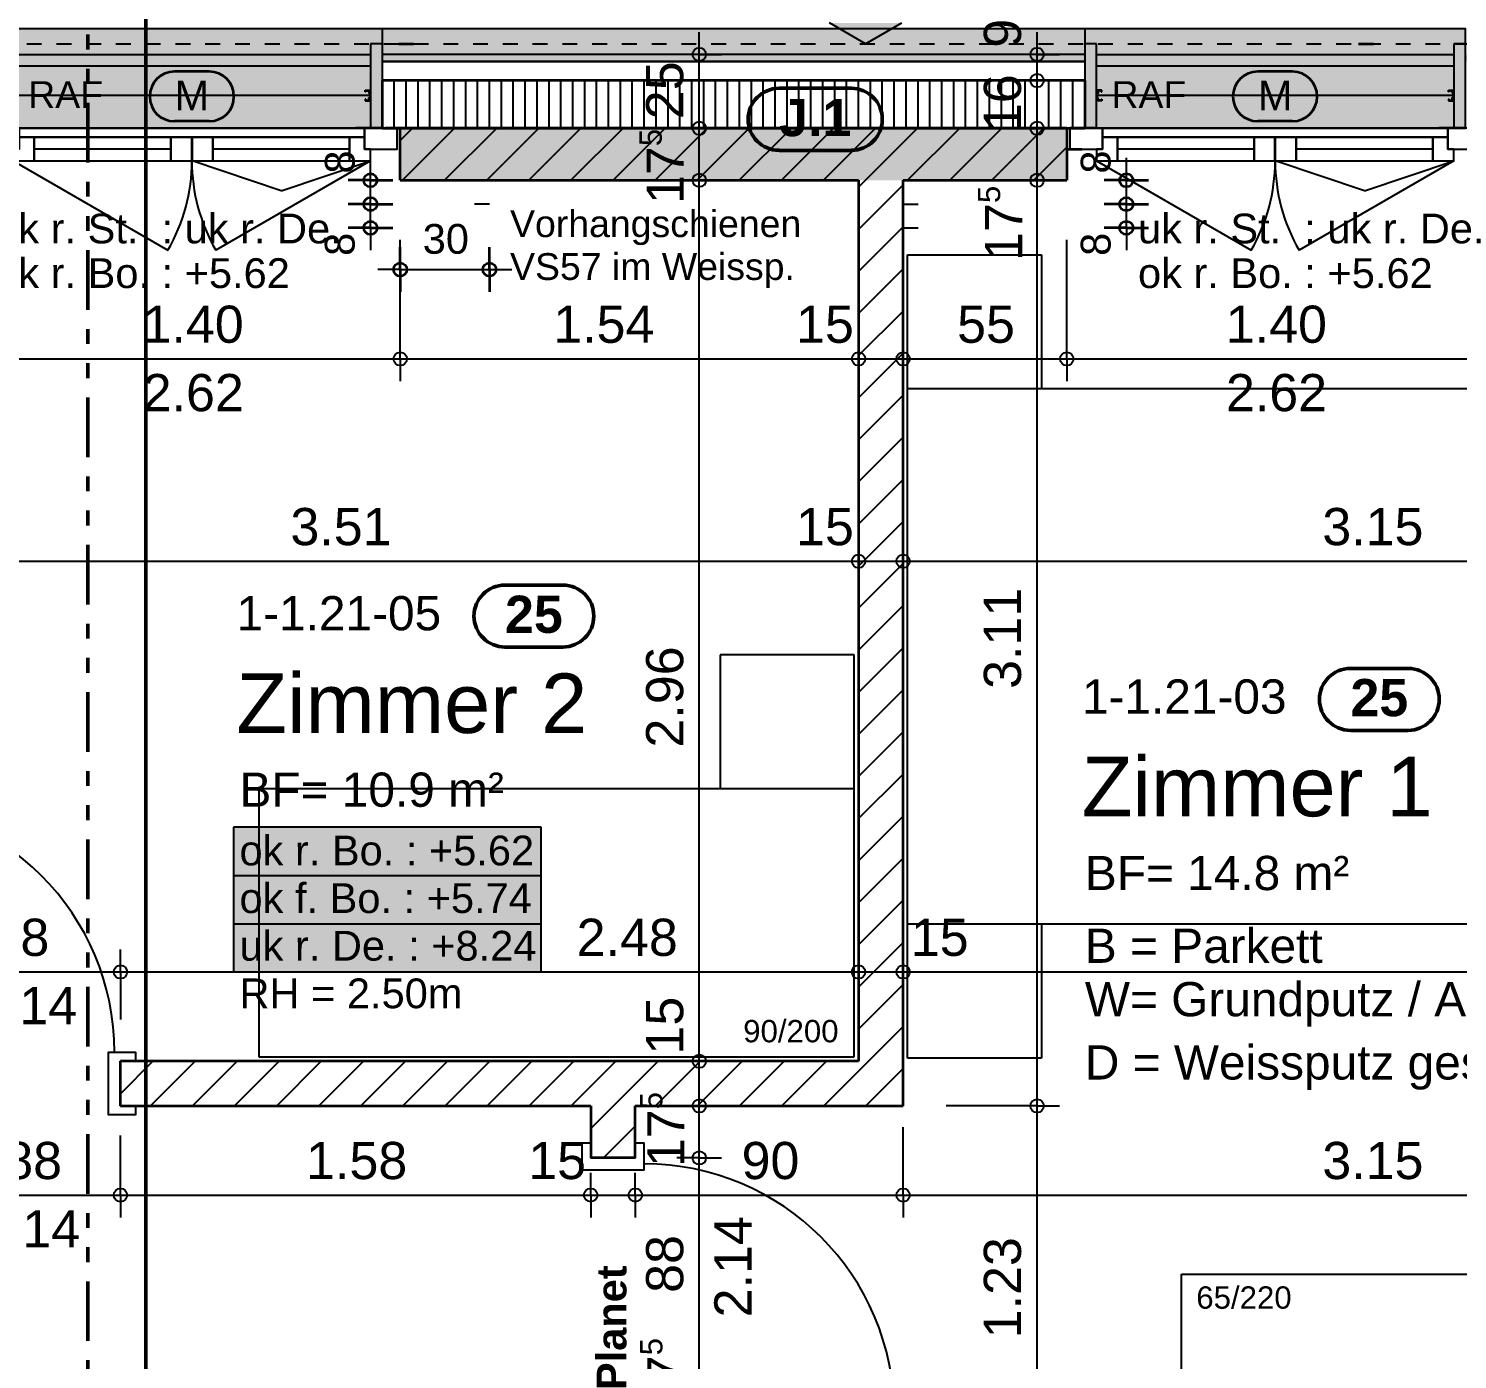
# Model space of a CAD drawing. Header units: centimetres. Extents: x 0.3 to 84.3, y 0.3 to 59.7.
# Drawn here: x 41.63 to 51.23, y 38.89 to 47.83 of the extents above; entities that cross this region are included whole.
import ezdxf

# ---------------------------------------------------------------- set-up
doc = ezdxf.new("R2010")
doc.units = ezdxf.units.CM
for name, pattern in [('AUSGEZOGEN', [0]), ('LINIE_17', [0.05, 0, -0.05]), ('LINIE_23', [0.79, 0.4, -0.13, 0, -0.13, 0, -0.13]), ('PHANTOM', [63.5, 31.75, -6.35, 6.35, -6.35, 6.35, -6.35]), ('PUNKT', [6.35, 0, -6.35]), ('RAND', [44.45, 12.7, -6.35, 12.7, -6.35, 0, -6.35]), ('STRICHPUNKT', [25.4, 12.7, -6.35, 0, -6.35]), ('VERDECKT', [9.525, 6.35, -3.175])]:
    doc.linetypes.add(name, pattern=pattern)
for name, color, linetype, lineweight in [('Allgemein', 7, 'AUSGEZOGEN', 35), ('Bauachsen grob', 7, 'RAND', 25), ('Daemmung', 7, 'AUSGEZOGEN', 35), ('Fenster', 7, 'AUSGEZOGEN', 35), ('Fuellflaeche tragende Wände MW', 7, 'AUSGEZOGEN', 25), ('Holz Fassadenverkleidung', 7, 'AUSGEZOGEN', 35), ('Holzgelaender', 7, 'AUSGEZOGEN', 50), ('Konstruktion oben', 7, 'VERDECKT', 25), ('Oeffnungsrichtung Fenster', 7, 'AUSGEZOGEN', 25), ('Raumbezeichnung', 7, 'AUSGEZOGEN', 35), ('Rolladen', 7, 'AUSGEZOGEN', 25), ('Schnittbegrenzung', 7, 'AUSGEZOGEN', 25), ('Spengler', 7, 'AUSGEZOGEN', 35), ('Text Koten', 7, 'AUSGEZOGEN', 50), ('Text Werkplan Ausfuehrung', 7, 'AUSGEZOGEN', 50), ('Tuerzarge', 7, 'AUSGEZOGEN', 25), ('Unterkonstruktion', 7, 'AUSGEZOGEN', 35), ('Vorhangbrett', 7, 'AUSGEZOGEN', 25), ('Wand Mauerwerk tragend', 7, 'AUSGEZOGEN', 35), ('Werkplan- Ausfuehrungsmasse', 7, 'AUSGEZOGEN', 25)]:
    doc.layers.add(name, color=color, linetype=linetype, lineweight=lineweight)
doc.layers.add('Elektro Text', color=7, linetype='AUSGEZOGEN', lineweight=35, true_color=0x656565)
doc.layers.add('Moebel', color=7, linetype='AUSGEZOGEN', lineweight=25, true_color=0xababab)
doc.styles.add('ARIAL', font='ARIAL.TTF')

msp = doc.modelspace()

# ---------------------------------------------------------------- hatches: boundary and pattern name
at = {"layer": 'Allgemein', "linetype": 'AUSGEZOGEN', "lineweight": 25}
h = msp.add_hatch(color=32, dxfattribs=at)
h.paths.add_polyline_path([(36.73, 47.612), (41.45, 47.612), (41.45, 47.66), (36.73, 47.66)])
h.paths.add_polyline_path([(31.22, 47.612), (34.17, 47.612), (34.17, 47.66), (31.22, 47.66)])
h.paths.add_polyline_path([(44.01, 47.612), (48.73, 47.612), (48.73, 47.66), (44.01, 47.66)])
h.paths.add_polyline_path([(51.29, 47.612), (54.45, 47.612), (54.45, 47.66), (51.29, 47.66)])
h.paths.add_polyline_path([(57.01, 47.612), (58.49, 47.612), (58.49, 47.66), (57.01, 47.66)])
at = {"layer": 'Daemmung', "linetype": 'AUSGEZOGEN', "lineweight": 25}
for points in [[(43.93, 47.484), (43.93, 47.164), (44.01, 47.164), (44.01, 47.484), (44.01, 47.564), (44.01, 47.612), (44.01, 47.66), (44.01, 47.732), (43.93, 47.732), (43.93, 47.66), (43.93, 47.612), (43.93, 47.564)], [(48.73, 47.484), (48.73, 47.164), (48.81, 47.164), (48.81, 47.484), (48.81, 47.564), (48.81, 47.612), (48.81, 47.66), (48.81, 47.732), (48.73, 47.732), (48.73, 47.66), (48.73, 47.612), (48.73, 47.564)], [(51.21, 47.484), (51.21, 47.164), (51.29, 47.164), (51.29, 47.484), (51.29, 47.564), (51.29, 47.612), (51.29, 47.66), (51.29, 47.732), (51.21, 47.732), (51.21, 47.66), (51.21, 47.612), (51.21, 47.564)]]:
    msp.add_hatch(color=32, dxfattribs=at).paths.add_polyline_path(points)
at = {"layer": 'Fuellflaeche tragende Wände MW', "linetype": 'AUSGEZOGEN', "lineweight": 25}
msp.add_hatch(color=254, dxfattribs=at).paths.add_polyline_path([(44.13, 47.164), (44.13, 46.814), (48.61, 46.814), (48.61, 47.164)])
at = {"layer": 'Holzgelaender', "linetype": 'AUSGEZOGEN', "lineweight": 25, "true_color": 0xe3e3e3}
for points in [[(41.53, 47.58), (43.93, 47.58), (43.93, 47.66), (41.53, 47.66)], [(48.81, 47.58), (51.21, 47.58), (51.21, 47.66), (48.81, 47.66)]]:
    msp.add_hatch(color=254, dxfattribs=at).paths.add_polyline_path(points)
at = {"layer": 'Spengler', "linetype": 'AUSGEZOGEN', "lineweight": 25, "true_color": 0xfafafa}
for points in [[(44.01, 47.832), (41.45, 47.832), (41.45, 47.732), (41.53, 47.732), (41.53, 47.164), (43.93, 47.164), (43.93, 47.732), (44.01, 47.732)], [(48.73, 47.832), (44.01, 47.832), (44.01, 47.66), (48.73, 47.66)], [(51.29, 47.832), (48.73, 47.832), (48.73, 47.732), (48.81, 47.732), (48.81, 47.164), (51.21, 47.164), (51.21, 47.732), (51.29, 47.732)]]:
    msp.add_hatch(color=7, dxfattribs=at).paths.add_polyline_path(points)
at = {"layer": 'Text Koten', "linetype": 'AUSGEZOGEN', "lineweight": 25, "true_color": 0xf1f1f1}
msp.add_hatch(color=7, dxfattribs=at).paths.add_polyline_path([(43.01, 42.4673), (43.01, 41.494), (45.0767, 41.494), (45.0767, 42.4673)])
at = {"layer": 'Text Werkplan Ausfuehrung', "linetype": 'AUSGEZOGEN', "lineweight": 25}
msp.add_hatch(color=7, dxfattribs=at).paths.add_polyline_path([(47.258, 47.732), (47.5005, 47.872), (47.0155, 47.872)])

# ---------------------------------------------------------------- linework, layer by layer
at = {"layer": 'Allgemein', "color": 7, "linetype": 'AUSGEZOGEN', "lineweight": 25}
for p, q in [((48.73, 47.66), (44.01, 47.66)), ((44.01, 47.612), (48.73, 47.612))]:
    msp.add_line(p, q, dxfattribs=at)
at = {"layer": 'Bauachsen grob', "color": 32, "linetype": 'LINIE_23', "lineweight": 50, "true_color": 0xc36e14}
msp.add_line((42.03, 1.394), (42.03, 57.974), dxfattribs=at)
at = {"layer": 'Daemmung', "color": 7, "linetype": 'AUSGEZOGEN', "lineweight": 25}
for p, q in [((44.01, 47.732), (43.93, 47.732)), ((43.93, 47.732), (43.93, 47.66)), ((44.01, 47.66), (44.01, 47.732)), ((48.81, 47.732), (48.73, 47.732)), ((48.73, 47.732), (48.73, 47.66)), ((48.81, 47.66), (48.81, 47.732)), ((51.29, 47.732), (51.21, 47.732)), ((51.21, 47.732), (51.21, 47.66)), ((43.93, 47.66), (43.93, 47.612)), ((48.81, 47.612), (48.81, 47.66)), ((51.21, 47.66), (51.21, 47.612)), ((43.93, 47.612), (43.93, 47.564)), ((43.93, 47.564), (43.93, 47.484)), ((44.01, 47.564), (44.01, 47.612)), ((44.01, 47.484), (44.01, 47.564)), ((48.73, 47.612), (48.73, 47.564)), ((48.73, 47.564), (48.73, 47.484)), ((48.81, 47.564), (48.81, 47.612)), ((48.81, 47.484), (48.81, 47.564)), ((51.21, 47.612), (51.21, 47.564)), ((51.21, 47.564), (51.21, 47.484)), ((43.93, 47.484), (43.93, 47.164)), ((44.01, 47.164), (44.01, 47.484)), ((48.73, 47.484), (48.73, 47.164)), ((48.81, 47.164), (48.81, 47.484)), ((51.21, 47.484), (51.21, 47.164)), ((43.93, 47.164), (44.01, 47.164)), ((48.73, 47.164), (48.81, 47.164)), ((51.21, 47.164), (51.29, 47.164))]:
    msp.add_line(p, q, dxfattribs=at)
at = {"layer": 'Daemmung', "color": 7, "linetype": 'AUSGEZOGEN', "lineweight": 35}
for p, q in [((44.01, 47.164), (44.01, 47.484)), ((48.73, 47.484), (44.01, 47.484)), ((48.73, 47.484), (48.73, 47.164)), ((44.01, 47.164), (44.13, 47.164)), ((44.13, 47.164), (48.61, 47.164)), ((48.61, 47.164), (48.73, 47.164))]:
    msp.add_line(p, q, dxfattribs=at)
at = {"layer": 'Daemmung', "color": 7, "linetype": 'AUSGEZOGEN', "lineweight": 25}
for points in [[(44.01, 47.164), (44.01, 47.164), (44.01, 47.164), (44.01, 47.484), (44.01, 47.484)], [(44.09, 47.164), (44.09, 47.164), (44.09, 47.164), (44.09, 47.484), (44.09, 47.484)], [(44.09, 47.164), (44.09, 47.164), (44.09, 47.164), (44.09, 47.484), (44.09, 47.484)], [(44.17, 47.164), (44.17, 47.164), (44.17, 47.164), (44.17, 47.484), (44.17, 47.484)], [(44.25, 47.164), (44.25, 47.164), (44.25, 47.164), (44.25, 47.484), (44.25, 47.484)], [(44.33, 47.164), (44.33, 47.164), (44.33, 47.164), (44.33, 47.484), (44.33, 47.484)], [(44.41, 47.164), (44.41, 47.164), (44.41, 47.164), (44.41, 47.484), (44.41, 47.484)], [(44.41, 47.164), (44.41, 47.164), (44.41, 47.164), (44.41, 47.484), (44.41, 47.484)], [(44.49, 47.164), (44.49, 47.164), (44.49, 47.164), (44.49, 47.484), (44.49, 47.484)], [(44.57, 47.164), (44.57, 47.164), (44.57, 47.164), (44.57, 47.484), (44.57, 47.484)], [(44.65, 47.164), (44.65, 47.164), (44.65, 47.164), (44.65, 47.484), (44.65, 47.484)], [(44.73, 47.164), (44.73, 47.164), (44.73, 47.164), (44.73, 47.484), (44.73, 47.484)], [(44.73, 47.164), (44.73, 47.164), (44.73, 47.164), (44.73, 47.484), (44.73, 47.484)], [(44.81, 47.164), (44.81, 47.164), (44.81, 47.164), (44.81, 47.484), (44.81, 47.484)], [(44.89, 47.164), (44.89, 47.164), (44.89, 47.164), (44.89, 47.484), (44.89, 47.484)], [(44.97, 47.164), (44.97, 47.164), (44.97, 47.164), (44.97, 47.484), (44.97, 47.484)], [(45.05, 47.164), (45.05, 47.164), (45.05, 47.164), (45.05, 47.484), (45.05, 47.484)], [(45.05, 47.164), (45.05, 47.164), (45.05, 47.164), (45.05, 47.484), (45.05, 47.484)], [(45.13, 47.164), (45.13, 47.164), (45.13, 47.164), (45.13, 47.484), (45.13, 47.484)], [(45.21, 47.164), (45.21, 47.164), (45.21, 47.164), (45.21, 47.484), (45.21, 47.484)], [(45.29, 47.164), (45.29, 47.164), (45.29, 47.164), (45.29, 47.484), (45.29, 47.484)], [(45.37, 47.164), (45.37, 47.164), (45.37, 47.164), (45.37, 47.484), (45.37, 47.484)], [(45.37, 47.164), (45.37, 47.164), (45.37, 47.164), (45.37, 47.484), (45.37, 47.484)], [(45.45, 47.164), (45.45, 47.164), (45.45, 47.164), (45.45, 47.484), (45.45, 47.484)], [(45.53, 47.164), (45.53, 47.164), (45.53, 47.164), (45.53, 47.484), (45.53, 47.484)], [(45.61, 47.164), (45.61, 47.164), (45.61, 47.164), (45.61, 47.484), (45.61, 47.484)], [(45.69, 47.164), (45.69, 47.164), (45.69, 47.164), (45.69, 47.484), (45.69, 47.484)], [(45.69, 47.164), (45.69, 47.164), (45.69, 47.164), (45.69, 47.484), (45.69, 47.484)], [(45.77, 47.164), (45.77, 47.164), (45.77, 47.164), (45.77, 47.484), (45.77, 47.484)], [(45.85, 47.164), (45.85, 47.164), (45.85, 47.164), (45.85, 47.484), (45.85, 47.484)], [(45.93, 47.164), (45.93, 47.164), (45.93, 47.164), (45.93, 47.484), (45.93, 47.484)], [(46.01, 47.164), (46.01, 47.164), (46.01, 47.164), (46.01, 47.484), (46.01, 47.484)], [(46.01, 47.164), (46.01, 47.164), (46.01, 47.164), (46.01, 47.484), (46.01, 47.484)], [(46.09, 47.164), (46.09, 47.164), (46.09, 47.164), (46.09, 47.484), (46.09, 47.484)], [(46.17, 47.164), (46.17, 47.164), (46.17, 47.164), (46.17, 47.484), (46.17, 47.484)], [(46.25, 47.164), (46.25, 47.164), (46.25, 47.164), (46.25, 47.484), (46.25, 47.484)], [(46.33, 47.164), (46.33, 47.164), (46.33, 47.164), (46.33, 47.484), (46.33, 47.484)], [(46.33, 47.164), (46.33, 47.164), (46.33, 47.164), (46.33, 47.484), (46.33, 47.484)], [(46.41, 47.164), (46.41, 47.164), (46.41, 47.164), (46.41, 47.484), (46.41, 47.484)], [(46.49, 47.164), (46.49, 47.164), (46.49, 47.164), (46.49, 47.484), (46.49, 47.484)], [(46.57, 47.164), (46.57, 47.164), (46.57, 47.164), (46.57, 47.484), (46.57, 47.484)], [(46.65, 47.164), (46.65, 47.164), (46.65, 47.164), (46.65, 47.484), (46.65, 47.484)], [(46.65, 47.164), (46.65, 47.164), (46.65, 47.164), (46.65, 47.484), (46.65, 47.484)], [(46.73, 47.164), (46.73, 47.164), (46.73, 47.164), (46.73, 47.484), (46.73, 47.484)], [(46.81, 47.164), (46.81, 47.164), (46.81, 47.164), (46.81, 47.484), (46.81, 47.484)], [(46.89, 47.164), (46.89, 47.164), (46.89, 47.164), (46.89, 47.484), (46.89, 47.484)], [(46.97, 47.164), (46.97, 47.164), (46.97, 47.164), (46.97, 47.484), (46.97, 47.484)], [(46.97, 47.164), (46.97, 47.164), (46.97, 47.164), (46.97, 47.484), (46.97, 47.484)], [(47.05, 47.164), (47.05, 47.164), (47.05, 47.164), (47.05, 47.484), (47.05, 47.484)], [(47.13, 47.164), (47.13, 47.164), (47.13, 47.164), (47.13, 47.484), (47.13, 47.484)], [(47.21, 47.164), (47.21, 47.164), (47.21, 47.164), (47.21, 47.484), (47.21, 47.484)], [(47.29, 47.164), (47.29, 47.164), (47.29, 47.164), (47.29, 47.484), (47.29, 47.484)], [(47.29, 47.164), (47.29, 47.164), (47.29, 47.164), (47.29, 47.484), (47.29, 47.484)], [(47.37, 47.164), (47.37, 47.164), (47.37, 47.164), (47.37, 47.484), (47.37, 47.484)], [(47.45, 47.164), (47.45, 47.164), (47.45, 47.164), (47.45, 47.484), (47.45, 47.484)], [(47.53, 47.164), (47.53, 47.164), (47.53, 47.164), (47.53, 47.484), (47.53, 47.484)], [(47.61, 47.164), (47.61, 47.164), (47.61, 47.164), (47.61, 47.484), (47.61, 47.484)], [(47.61, 47.164), (47.61, 47.164), (47.61, 47.164), (47.61, 47.484), (47.61, 47.484)], [(47.69, 47.164), (47.69, 47.164), (47.69, 47.164), (47.69, 47.484), (47.69, 47.484)], [(47.77, 47.164), (47.77, 47.164), (47.77, 47.164), (47.77, 47.484), (47.77, 47.484)], [(47.85, 47.164), (47.85, 47.164), (47.85, 47.164), (47.85, 47.484), (47.85, 47.484)], [(47.93, 47.164), (47.93, 47.164), (47.93, 47.164), (47.93, 47.484), (47.93, 47.484)], [(47.93, 47.164), (47.93, 47.164), (47.93, 47.164), (47.93, 47.484), (47.93, 47.484)], [(48.01, 47.164), (48.01, 47.164), (48.01, 47.164), (48.01, 47.484), (48.01, 47.484)], [(48.09, 47.164), (48.09, 47.164), (48.09, 47.164), (48.09, 47.484), (48.09, 47.484)], [(48.17, 47.164), (48.17, 47.164), (48.17, 47.164), (48.17, 47.484), (48.17, 47.484)], [(48.25, 47.164), (48.25, 47.164), (48.25, 47.164), (48.25, 47.484), (48.25, 47.484)], [(48.25, 47.164), (48.25, 47.164), (48.25, 47.164), (48.25, 47.484), (48.25, 47.484)], [(48.33, 47.164), (48.33, 47.164), (48.33, 47.164), (48.33, 47.484), (48.33, 47.484)], [(48.41, 47.164), (48.41, 47.164), (48.41, 47.164), (48.41, 47.484), (48.41, 47.484)], [(48.49, 47.164), (48.49, 47.164), (48.49, 47.164), (48.49, 47.484), (48.49, 47.484)], [(48.57, 47.164), (48.57, 47.164), (48.57, 47.164), (48.57, 47.484), (48.57, 47.484)], [(48.57, 47.164), (48.57, 47.164), (48.57, 47.164), (48.57, 47.484), (48.57, 47.484)], [(48.65, 47.164), (48.65, 47.164), (48.65, 47.164), (48.65, 47.484), (48.65, 47.484)]]:
    msp.add_lwpolyline(points, dxfattribs=at)
at = {"layer": 'Elektro Text', "color": 40, "linetype": 'AUSGEZOGEN', "lineweight": 35}
for p, q in [((42.8461, 47.544), (42.6133, 47.544)), ((50.1261, 47.544), (49.8933, 47.544)), ((42.8461, 47.2107), (42.6133, 47.2107)), ((50.1261, 47.2107), (49.8933, 47.2107))]:
    msp.add_line(p, q, dxfattribs=at)
for centre, start, end in [((42.6133, 47.3773), 90, 270), ((42.8461, 47.3773), 270, 90), ((49.8933, 47.3773), 90, 270), ((50.1261, 47.3773), 270, 90)]:
    msp.add_arc(centre, 0.1667, start, end, dxfattribs=at)
at = {"layer": 'Fenster', "color": 7, "linetype": 'AUSGEZOGEN', "lineweight": 25}
for p, q in [((42.589, 47.024), (41.67, 47.024)), ((43.79, 47.024), (42.871, 47.024)), ((49.869, 47.024), (48.95, 47.024)), ((51.07, 47.024), (50.151, 47.024))]:
    msp.add_line(p, q, dxfattribs=at)
for points in [[(44.01, 47.164), (44.01, 47.832), (41.45, 47.832), (41.45, 47.164), (44.01, 47.164)], [(51.29, 47.164), (51.29, 47.832), (48.73, 47.832), (48.73, 47.164), (51.29, 47.164)], [(41.57, 47.104), (42.729, 47.104), (42.729, 47.024), (42.731, 47.024), (42.731, 47.104), (43.89, 47.104), (43.89, 47.164), (41.57, 47.164), (41.57, 47.104)], [(44.11, 47.164), (43.89, 47.164), (43.89, 47.024), (44.11, 47.024), (44.11, 47.164)], [(48.85, 47.164), (48.63, 47.164), (48.63, 47.024), (48.85, 47.024), (48.85, 47.164)], [(48.85, 47.104), (50.009, 47.104), (50.009, 47.024), (50.011, 47.024), (50.011, 47.104), (51.17, 47.104), (51.17, 47.164), (48.85, 47.164), (48.85, 47.104)], [(51.39, 47.164), (51.17, 47.164), (51.17, 47.024), (51.39, 47.024), (51.39, 47.164)], [(41.67, 47.104), (41.57, 47.104), (41.57, 47.024), (41.53, 47.024), (41.53, 46.944), (41.67, 46.944), (41.67, 47.104)], [(42.589, 47.104), (41.67, 47.104), (41.67, 46.944), (42.589, 46.944), (42.589, 47.104)], [(42.729, 47.024), (42.729, 47.104), (42.589, 47.104), (42.589, 46.944), (42.729, 46.944), (42.729, 47.024)], [(42.871, 47.104), (42.731, 47.104), (42.731, 47.024), (42.731, 46.944), (42.871, 46.944), (42.871, 47.104)], [(43.79, 47.104), (42.871, 47.104), (42.871, 46.944), (43.79, 46.944), (43.79, 47.104)], [(43.93, 47.024), (43.89, 47.024), (43.89, 47.104), (43.79, 47.104), (43.79, 46.944), (43.93, 46.944), (43.93, 47.024)], [(48.95, 47.104), (48.85, 47.104), (48.85, 47.024), (48.81, 47.024), (48.81, 46.944), (48.95, 46.944), (48.95, 47.104)], [(49.869, 47.104), (48.95, 47.104), (48.95, 46.944), (49.869, 46.944), (49.869, 47.104)], [(50.009, 47.024), (50.009, 47.104), (49.869, 47.104), (49.869, 46.944), (50.009, 46.944), (50.009, 47.024)], [(50.151, 47.104), (50.011, 47.104), (50.011, 47.024), (50.011, 46.944), (50.151, 46.944), (50.151, 47.104)], [(51.07, 47.104), (50.151, 47.104), (50.151, 46.944), (51.07, 46.944), (51.07, 47.104)], [(51.21, 47.024), (51.17, 47.024), (51.17, 47.104), (51.07, 47.104), (51.07, 46.944), (51.21, 46.944), (51.21, 47.024)]]:
    msp.add_lwpolyline(points, dxfattribs=at)
at = {"layer": 'Holz Fassadenverkleidung', "color": 7, "linetype": 'LINIE_17', "lineweight": 25}
msp.add_line((31.22, 47.732), (63.288, 47.732), dxfattribs=at)
at = {"layer": 'Holzgelaender', "color": 7, "linetype": 'AUSGEZOGEN', "lineweight": 25}
for p, q in [((41.53, 47.66), (43.93, 47.66)), ((43.93, 47.66), (43.93, 47.58)), ((48.81, 47.66), (51.21, 47.66)), ((48.81, 47.58), (48.81, 47.66)), ((51.21, 47.66), (51.21, 47.58)), ((43.93, 47.58), (41.53, 47.58)), ((51.21, 47.58), (48.81, 47.58))]:
    msp.add_line(p, q, dxfattribs=at)
at = {"layer": 'Konstruktion oben', "color": 7, "linetype": 'PUNKT', "lineweight": 35}
msp.add_line((31.22, 47.732), (63.288, 47.732), dxfattribs=at)
at = {"layer": 'Moebel', "color": 253, "linetype": 'AUSGEZOGEN', "lineweight": 25, "true_color": 0xababab}
for p, q in [((47.54, 45.414), (47.54, 46.314)), ((47.54, 46.314), (48.44, 46.314)), ((48.44, 46.314), (48.44, 45.414)), ((47.54, 41.814), (47.54, 45.414)), ((47.54, 45.414), (51.54, 45.414)), ((47.18, 43.624), (46.28, 43.624)), ((46.28, 43.624), (46.28, 42.724)), ((47.18, 42.724), (47.18, 43.624)), ((47.18, 42.724), (43.18, 42.724)), ((43.18, 42.724), (43.18, 40.924)), ((47.18, 40.924), (47.18, 42.724)), ((47.54, 40.914), (47.54, 41.814)), ((51.54, 41.814), (47.54, 41.814)), ((48.44, 41.814), (48.44, 40.914)), ((43.18, 40.924), (47.18, 40.924)), ((48.44, 40.914), (47.54, 40.914)), ((49.38, 38.164), (49.38, 39.464)), ((49.38, 39.464), (53.78, 39.464))]:
    msp.add_line(p, q, dxfattribs=at)
at = {"layer": 'Oeffnungsrichtung Fenster', "color": 7, "linetype": 'AUSGEZOGEN', "lineweight": 25}
for p, q in [((41.53, 46.944), (42.5692, 46.344)), ((43.3305, 46.744), (42.731, 46.944)), ((43.93, 46.944), (42.8908, 46.344)), ((43.3305, 46.744), (43.93, 46.944)), ((48.81, 46.944), (49.8492, 46.344)), ((50.6105, 46.744), (50.011, 46.944)), ((51.21, 46.944), (50.1708, 46.344)), ((50.6105, 46.744), (51.21, 46.944))]:
    msp.add_line(p, q, dxfattribs=at)
for centre, start, end in [((41.53, 46.944), 330, 0), ((43.93, 46.944), 180, 210), ((48.81, 46.944), 330, 0), ((51.21, 46.944), 180, 210)]:
    msp.add_arc(centre, 1.2, start, end, dxfattribs=at)
at = {"layer": 'Rolladen', "color": 7, "linetype": 'PHANTOM', "lineweight": 25}
for p, q in [((43.93, 47.384), (41.53, 47.384)), ((51.21, 47.384), (48.81, 47.384))]:
    msp.add_line(p, q, dxfattribs=at)
at = {"layer": 'Rolladen', "color": 7, "linetype": 'AUSGEZOGEN', "lineweight": 25}
for p, q in [((43.895, 47.408), (43.895, 47.42)), ((43.895, 47.42), (43.929, 47.42)), ((43.899, 47.408), (43.895, 47.408)), ((43.895, 47.36), (43.895, 47.348)), ((43.899, 47.36), (43.895, 47.36)), ((43.895, 47.348), (43.929, 47.348)), ((43.899, 47.416), (43.919, 47.416)), ((43.899, 47.416), (43.899, 47.408)), ((43.899, 47.352), (43.899, 47.36)), ((43.899, 47.352), (43.919, 47.352)), ((43.919, 47.416), (43.919, 47.4003)), ((43.919, 47.4003), (43.926, 47.3933)), ((43.919, 47.3677), (43.926, 47.3747)), ((43.919, 47.352), (43.919, 47.3677)), ((43.923, 47.416), (43.929, 47.416)), ((43.923, 47.416), (43.923, 47.402)), ((43.923, 47.402), (43.93, 47.395)), ((43.923, 47.366), (43.93, 47.373)), ((43.923, 47.352), (43.923, 47.366)), ((43.923, 47.352), (43.929, 47.352)), ((43.926, 47.3933), (43.926, 47.3747)), ((43.929, 47.416), (43.929, 47.42)), ((43.929, 47.348), (43.929, 47.352)), ((43.93, 47.373), (43.93, 47.395)), ((43.93, 47.379), (43.93, 47.389)), ((43.93, 47.378), (43.93, 47.379)), ((48.817, 47.402), (48.81, 47.395)), ((48.81, 47.373), (48.81, 47.395)), ((48.81, 47.379), (48.81, 47.389)), ((48.81, 47.378), (48.81, 47.379)), ((48.817, 47.366), (48.81, 47.373)), ((48.811, 47.416), (48.811, 47.42)), ((48.845, 47.42), (48.811, 47.42)), ((48.817, 47.416), (48.811, 47.416)), ((48.817, 47.352), (48.811, 47.352)), ((48.811, 47.348), (48.811, 47.352)), ((48.845, 47.348), (48.811, 47.348)), ((48.821, 47.4003), (48.814, 47.3933)), ((48.814, 47.3933), (48.814, 47.3747)), ((48.821, 47.3677), (48.814, 47.3747)), ((48.817, 47.416), (48.817, 47.402)), ((48.817, 47.352), (48.817, 47.366)), ((48.821, 47.416), (48.821, 47.4003)), ((48.841, 47.416), (48.821, 47.416)), ((48.821, 47.352), (48.821, 47.3677)), ((48.841, 47.352), (48.821, 47.352)), ((48.841, 47.416), (48.841, 47.408)), ((48.841, 47.408), (48.845, 47.408)), ((48.841, 47.36), (48.845, 47.36)), ((48.841, 47.352), (48.841, 47.36)), ((48.845, 47.408), (48.845, 47.42)), ((48.845, 47.36), (48.845, 47.348)), ((51.175, 47.408), (51.175, 47.42)), ((51.175, 47.42), (51.209, 47.42)), ((51.179, 47.408), (51.175, 47.408)), ((51.175, 47.36), (51.175, 47.348)), ((51.179, 47.36), (51.175, 47.36)), ((51.175, 47.348), (51.209, 47.348)), ((51.179, 47.416), (51.199, 47.416)), ((51.179, 47.416), (51.179, 47.408)), ((51.179, 47.352), (51.179, 47.36)), ((51.179, 47.352), (51.199, 47.352)), ((51.199, 47.416), (51.199, 47.4003)), ((51.199, 47.4003), (51.206, 47.3933)), ((51.199, 47.3677), (51.206, 47.3747)), ((51.199, 47.352), (51.199, 47.3677)), ((51.203, 47.416), (51.209, 47.416)), ((51.203, 47.416), (51.203, 47.402)), ((51.203, 47.402), (51.21, 47.395)), ((51.203, 47.366), (51.21, 47.373)), ((51.203, 47.352), (51.203, 47.366)), ((51.203, 47.352), (51.209, 47.352)), ((51.206, 47.3933), (51.206, 47.3747)), ((51.209, 47.416), (51.209, 47.42)), ((51.209, 47.348), (51.209, 47.352)), ((51.21, 47.373), (51.21, 47.395)), ((51.21, 47.379), (51.21, 47.389)), ((51.21, 47.378), (51.21, 47.379))]:
    msp.add_line(p, q, dxfattribs=at)
at = {"layer": 'Schnittbegrenzung', "color": 14, "linetype": 'STRICHPUNKT', "lineweight": 50, "true_color": 0xb20000}
for q in [(42.42, 58.1507), (42.42, 22.214), (42.42, 46.214)]:
    msp.add_line((42.42, 46.214), q, dxfattribs=at)
at = {"layer": 'Spengler', "color": 7, "linetype": 'AUSGEZOGEN', "lineweight": 25}
msp.add_line((48.73, 47.832), (44.01, 47.832), dxfattribs=at)
at = {"layer": 'Text Koten', "color": 7, "linetype": 'AUSGEZOGEN', "lineweight": 25}
for p, q in [((43.01, 42.4673), (43.01, 41.494)), ((45.0767, 42.4673), (43.01, 42.4673)), ((45.0767, 41.494), (45.0767, 42.4673)), ((43.01, 42.1429), (45.0767, 42.1429)), ((43.01, 41.8184), (45.0767, 41.8184)), ((43.01, 41.494), (45.0767, 41.494))]:
    msp.add_line(p, q, dxfattribs=at)
at = {"layer": 'Text Werkplan Ausfuehrung', "color": 7, "linetype": 'AUSGEZOGEN', "lineweight": 25}
for q in [(47.0155, 47.872), (47.5005, 47.872)]:
    msp.add_line((47.258, 47.732), q, dxfattribs=at)
at = {"layer": 'Text Werkplan Ausfuehrung', "color": 92, "linetype": 'AUSGEZOGEN', "lineweight": 50, "true_color": 0x00b300}
for p, q in [((47.1618, 47.432), (46.6762, 47.432)), ((47.1618, 47.0153), (46.6762, 47.0153))]:
    msp.add_line(p, q, dxfattribs=at)
at = {"layer": 'Text Werkplan Ausfuehrung', "color": 240, "linetype": 'AUSGEZOGEN', "lineweight": 50}
for p, q in [((45.2226, 44.094), (44.8341, 44.094)), ((45.2226, 43.6773), (44.8341, 43.6773)), ((50.9042, 43.534), (50.5157, 43.534)), ((50.9042, 43.1173), (50.5157, 43.1173))]:
    msp.add_line(p, q, dxfattribs=at)
at = {"layer": 'Text Werkplan Ausfuehrung', "color": 92, "linetype": 'AUSGEZOGEN', "lineweight": 50, "true_color": 0x00b300}
for centre, start, end in [((46.6762, 47.2237), 90, 270), ((47.1618, 47.2237), 270, 90)]:
    msp.add_arc(centre, 0.2083, start, end, dxfattribs=at)
at = {"layer": 'Text Werkplan Ausfuehrung', "color": 240, "linetype": 'AUSGEZOGEN', "lineweight": 50}
for centre, start, end in [((44.8341, 43.8856), 90, 270), ((45.2226, 43.8856), 270, 90), ((50.5157, 43.3256), 90, 270), ((50.9042, 43.3256), 270, 90)]:
    msp.add_arc(centre, 0.2083, start, end, dxfattribs=at)
at = {"layer": 'Tuerzarge', "color": 7, "linetype": 'AUSGEZOGEN', "lineweight": 25}
for points in [[(42.17, 40.744), (42.17, 40.954), (42.35, 40.954), (42.35, 40.894), (42.25, 40.894), (42.25, 40.594), (42.35, 40.594), (42.35, 40.534), (42.17, 40.534), (42.17, 40.744)], [(45.56, 40.164), (45.77, 40.164), (45.77, 40.344), (45.71, 40.344), (45.71, 40.244), (45.41, 40.244), (45.41, 40.344), (45.35, 40.344), (45.35, 40.164), (45.56, 40.164)]]:
    msp.add_lwpolyline(points, dxfattribs=at)
for centre in [(40.53, 40.954), (45.77, 38.524)]:
    msp.add_arc(centre, 1.68, 0, 90, dxfattribs=at)
at = {"layer": 'Unterkonstruktion', "color": 7, "linetype": 'AUSGEZOGEN', "lineweight": 25}
for p, q in [((44.01, 47.564), (44.01, 47.612)), ((48.73, 47.612), (44.01, 47.612)), ((44.01, 47.484), (44.01, 47.564)), ((48.73, 47.612), (48.73, 47.564)), ((48.73, 47.564), (48.73, 47.484)), ((44.01, 47.484), (48.73, 47.484))]:
    msp.add_line(p, q, dxfattribs=at)
at = {"layer": 'Vorhangbrett', "color": 191, "linetype": 'AUSGEZOGEN', "lineweight": 25, "true_color": 0xbe96ea}
for p, q in [((43.93, 46.814), (43.93, 46.964)), ((49.01, 46.814), (49.01, 46.964)), ((43.93, 46.654), (43.93, 46.814)), ((49.01, 46.654), (49.01, 46.814)), ((43.93, 46.494), (43.93, 46.654)), ((49.01, 46.494), (49.01, 46.654)), ((43.93, 46.494), (43.93, 46.344)), ((49.01, 46.494), (49.01, 46.344)), ((44.13, 46.214), (43.98, 46.214)), ((44.13, 46.214), (44.73, 46.214)), ((44.73, 46.214), (44.88, 46.214))]:
    msp.add_line(p, q, dxfattribs=at)
at = {"layer": 'Vorhangbrett', "color": 191, "linetype": 'AUSGEZOGEN', "lineweight": 35, "true_color": 0xbe96ea}
for p, q in [((43.93, 46.814), (43.78, 46.814)), ((43.93, 46.814), (44.08, 46.814)), ((49.01, 46.814), (48.86, 46.814)), ((49.01, 46.814), (49.16, 46.814)), ((43.93, 46.654), (43.78, 46.654)), ((43.93, 46.654), (44.08, 46.654)), ((49.01, 46.654), (48.86, 46.654)), ((49.01, 46.654), (49.16, 46.654)), ((43.93, 46.494), (43.78, 46.494)), ((43.93, 46.494), (44.08, 46.494)), ((49.01, 46.494), (48.86, 46.494)), ((49.01, 46.494), (49.16, 46.494)), ((44.13, 46.214), (44.13, 46.364)), ((44.73, 46.214), (44.73, 46.364)), ((44.13, 46.214), (44.13, 46.064)), ((44.73, 46.214), (44.73, 46.064))]:
    msp.add_line(p, q, dxfattribs=at)
at = {"layer": 'Vorhangbrett', "color": 191, "linetype": 'PUNKT', "lineweight": 25, "true_color": 0xbe96ea}
for p, q in [((44.73, 46.654), (40.73, 46.654)), ((47.51, 46.654), (52.01, 46.654)), ((40.73, 46.494), (44.73, 46.494)), ((47.51, 46.494), (52.01, 46.494))]:
    msp.add_line(p, q, dxfattribs=at)
at = {"layer": 'Vorhangbrett', "color": 191, "linetype": 'AUSGEZOGEN', "lineweight": 35, "true_color": 0xbe96ea}
for centre in [(43.93, 46.814), (49.01, 46.814), (43.93, 46.654), (49.01, 46.654), (43.93, 46.494), (49.01, 46.494), (44.13, 46.214), (44.73, 46.214)]:
    msp.add_circle(centre, 0.045, dxfattribs=at)
at = {"layer": 'Wand Mauerwerk tragend', "color": 180, "linetype": 'PUNKT', "lineweight": 35}
for p, q in [((43.93, 47.164), (41.53, 47.164)), ((44.01, 47.164), (43.93, 47.164)), ((44.13, 47.164), (44.01, 47.164)), ((44.13, 47.024), (44.13, 47.164)), ((48.73, 47.164), (48.61, 47.164)), ((48.61, 47.164), (48.61, 47.024)), ((48.81, 47.164), (48.73, 47.164)), ((51.21, 47.164), (48.81, 47.164)), ((51.29, 47.164), (51.21, 47.164)), ((41.33, 47.024), (44.13, 47.024)), ((48.61, 47.024), (51.41, 47.024))]:
    msp.add_line(p, q, dxfattribs=at)
at = {"layer": 'Wand Mauerwerk tragend', "color": 7, "linetype": 'AUSGEZOGEN', "lineweight": 35}
for p, q in [((44.13, 47.024), (44.13, 47.164)), ((48.61, 47.164), (44.13, 47.164)), ((48.61, 47.164), (48.61, 47.024)), ((44.13, 46.814), (44.13, 47.024)), ((48.61, 47.024), (48.61, 46.814)), ((44.13, 46.814), (47.21, 46.814)), ((47.21, 46.814), (47.21, 40.894)), ((47.51, 40.594), (47.51, 46.814)), ((47.51, 46.814), (48.61, 46.814)), ((42.25, 40.594), (42.25, 40.894)), ((47.21, 40.894), (42.25, 40.894)), ((42.25, 40.594), (45.41, 40.594)), ((45.41, 40.594), (45.41, 40.244)), ((45.71, 40.244), (45.71, 40.594)), ((45.71, 40.594), (47.21, 40.594)), ((47.21, 40.594), (47.51, 40.594)), ((45.71, 40.244), (45.41, 40.244))]:
    msp.add_line(p, q, dxfattribs=at)
at = {"layer": 'Wand Mauerwerk tragend', "color": 7, "linetype": 'AUSGEZOGEN', "lineweight": 25}
for p, q in [((44.13, 47.081), (44.213, 47.164)), ((47.21, 46.7668), (47.2571, 46.814)), ((47.21, 46.484), (47.51, 46.784)), ((47.21, 46.2012), (47.51, 46.5012)), ((47.21, 45.9183), (47.51, 46.2183)), ((47.21, 45.6355), (47.51, 45.9355)), ((47.21, 45.3526), (47.51, 45.6526)), ((47.21, 45.0698), (47.51, 45.3698)), ((47.21, 44.7869), (47.51, 45.0869)), ((47.21, 44.5041), (47.51, 44.8041)), ((47.21, 44.2213), (47.51, 44.5213)), ((47.21, 43.9384), (47.51, 44.2384)), ((47.21, 43.6556), (47.51, 43.9556)), ((47.21, 43.3727), (47.51, 43.6727)), ((47.21, 43.0899), (47.51, 43.3899)), ((47.21, 42.8071), (47.51, 43.1071)), ((47.21, 42.5242), (47.51, 42.8242)), ((47.21, 42.2414), (47.51, 42.5414)), ((47.21, 41.9585), (47.51, 42.2585)), ((47.21, 41.6757), (47.51, 41.9757)), ((47.21, 41.3928), (47.51, 41.6928)), ((47.21, 41.11), (47.51, 41.41)), ((47.21, 40.8272), (47.51, 41.1272)), ((42.25, 40.6755), (42.4685, 40.894)), ((42.4514, 40.594), (42.7514, 40.894)), ((42.7342, 40.594), (43.0342, 40.894)), ((43.017, 40.594), (43.317, 40.894)), ((43.2999, 40.594), (43.5999, 40.894)), ((43.5827, 40.594), (43.8827, 40.894)), ((43.8656, 40.594), (44.1656, 40.894)), ((44.1484, 40.594), (44.4484, 40.894)), ((44.4313, 40.594), (44.7313, 40.894)), ((44.7141, 40.594), (45.0141, 40.894)), ((44.9969, 40.594), (45.2969, 40.894)), ((45.2798, 40.594), (45.5798, 40.894)), ((45.5626, 40.594), (45.8626, 40.894)), ((45.8455, 40.594), (46.1455, 40.894)), ((46.1283, 40.594), (46.4283, 40.894)), ((46.4112, 40.594), (46.7112, 40.894)), ((46.694, 40.594), (46.994, 40.894)), ((46.9768, 40.594), (47.21, 40.8272)), ((47.2597, 40.594), (47.51, 40.8443)), ((45.4955, 40.244), (45.71, 40.4585))]:
    msp.add_line(p, q, dxfattribs=at)
for points in [[(44.1459, 46.814), (44.1459, 46.814), (44.1459, 46.814), (44.1459, 46.814), (44.4959, 47.164)], [(44.4287, 46.814), (44.4287, 46.814), (44.4287, 46.814), (44.4287, 46.814), (44.7787, 47.164)], [(44.7116, 46.814), (44.7116, 46.814), (44.7116, 46.814), (44.7116, 46.814), (45.0616, 47.164)], [(44.9944, 46.814), (44.9944, 46.814), (44.9944, 46.814), (44.9944, 46.814), (45.3444, 47.164)], [(45.2773, 46.814), (45.2773, 46.814), (45.2773, 46.814), (45.2773, 46.814), (45.6273, 47.164)], [(45.5601, 46.814), (45.5601, 46.814), (45.5601, 46.814), (45.5601, 46.814), (45.9101, 47.164)], [(45.8429, 46.814), (45.8429, 46.814), (45.8429, 46.814), (45.8429, 46.814), (46.1929, 47.164)], [(46.1258, 46.814), (46.1258, 46.814), (46.1258, 46.814), (46.1258, 46.814), (46.4758, 47.164)], [(46.4086, 46.814), (46.4086, 46.814), (46.4086, 46.814), (46.4086, 46.814), (46.7586, 47.164)], [(46.6915, 46.814), (46.6915, 46.814), (46.6915, 46.814), (46.6915, 46.814), (47.0415, 47.164)], [(46.9743, 46.814), (46.9743, 46.814), (46.9743, 46.814), (46.9743, 46.814), (47.3243, 47.164)], [(47.2571, 46.814), (47.2571, 46.814), (47.2571, 46.814), (47.2571, 46.814), (47.6071, 47.164)], [(47.54, 46.814), (47.54, 46.814), (47.54, 46.814), (47.54, 46.814), (47.89, 47.164)], [(47.8228, 46.814), (47.8228, 46.814), (47.8228, 46.814), (47.8228, 46.814), (48.1728, 47.164)], [(48.1057, 46.814), (48.1057, 46.814), (48.1057, 46.814), (48.1057, 46.814), (48.4557, 47.164)], [(48.3885, 46.814), (48.3885, 46.814), (48.3885, 46.814), (48.3885, 46.814), (48.61, 47.0355)], [(45.41, 40.4414), (45.4266, 40.458), (45.4266, 40.458), (45.5626, 40.594)]]:
    msp.add_lwpolyline(points, dxfattribs=at)
at = {"layer": 'Werkplan- Ausfuehrungsmasse', "color": 7, "linetype": 'AUSGEZOGEN', "lineweight": 25}
for p, q in [((46.14, 47.66), (46.14, 47.81)), ((48.41, 47.66), (48.41, 47.81)), ((46.14, 47.66), (45.99, 47.66)), ((46.14, 47.66), (46.29, 47.66)), ((46.14, 47.66), (46.14, 47.66)), ((46.14, 47.164), (46.14, 47.66)), ((48.41, 47.66), (48.26, 47.66)), ((48.41, 47.66), (48.56, 47.66)), ((48.41, 47.66), (48.41, 47.66)), ((48.41, 47.484), (48.41, 47.66)), ((48.41, 47.484), (48.26, 47.484)), ((48.41, 47.484), (48.56, 47.484)), ((48.41, 47.484), (48.41, 47.484)), ((48.41, 47.164), (48.41, 47.484)), ((46.14, 47.164), (45.99, 47.164)), ((46.14, 47.164), (46.29, 47.164)), ((46.14, 47.164), (46.14, 47.164)), ((46.14, 46.814), (46.14, 47.164)), ((48.41, 47.164), (48.26, 47.164)), ((48.41, 47.164), (48.56, 47.164)), ((48.41, 47.164), (48.41, 47.164)), ((48.41, 46.814), (48.41, 47.164)), ((46.14, 46.814), (45.99, 46.814)), ((46.14, 46.814), (46.29, 46.814)), ((46.14, 46.814), (46.14, 46.814)), ((46.14, 40.894), (46.14, 46.814)), ((48.41, 46.814), (48.26, 46.814)), ((48.41, 46.814), (48.56, 46.814)), ((48.41, 46.814), (48.41, 46.814)), ((48.41, 40.594), (48.41, 46.814)), ((44.13, 45.614), (44.13, 45.764)), ((47.21, 45.614), (47.21, 45.764)), ((47.51, 45.614), (47.51, 45.764)), ((48.61, 45.614), (48.61, 45.764)), ((41.33, 45.614), (44.13, 45.614)), ((44.13, 45.614), (44.13, 45.464)), ((44.13, 45.614), (47.21, 45.614)), ((47.21, 45.614), (47.21, 45.464)), ((47.21, 45.614), (47.21, 45.614)), ((47.21, 45.614), (47.51, 45.614)), ((47.51, 45.614), (47.51, 45.464)), ((47.51, 45.614), (47.51, 45.614)), ((47.51, 45.614), (48.61, 45.614)), ((48.61, 45.614), (48.61, 45.464)), ((48.61, 45.614), (51.41, 45.614)), ((47.21, 44.254), (47.21, 44.404)), ((47.51, 44.254), (47.51, 44.404)), ((40.19, 44.254), (47.21, 44.254)), ((47.21, 44.254), (47.21, 44.104)), ((47.21, 44.254), (47.21, 44.254)), ((47.21, 44.254), (47.51, 44.254)), ((47.51, 44.254), (47.51, 44.104)), ((47.51, 44.254), (47.51, 44.254)), ((47.51, 44.254), (53.81, 44.254)), ((42.25, 41.494), (42.25, 41.644)), ((47.21, 41.494), (47.21, 41.644)), ((47.51, 41.494), (47.51, 41.644)), ((40.49, 41.494), (42.25, 41.494)), ((42.25, 41.494), (42.25, 41.344)), ((42.25, 41.494), (42.25, 41.174)), ((42.25, 41.494), (47.21, 41.494)), ((47.21, 41.494), (47.21, 41.344)), ((47.21, 41.494), (47.21, 41.494)), ((47.21, 41.494), (47.51, 41.494)), ((47.51, 41.494), (47.51, 41.344)), ((47.51, 41.494), (47.51, 41.494)), ((47.51, 41.494), (53.81, 41.494)), ((46.14, 40.894), (45.99, 40.894)), ((46.14, 40.894), (46.29, 40.894)), ((46.14, 40.894), (46.14, 40.894)), ((46.14, 40.594), (46.14, 40.894)), ((46.14, 40.594), (45.99, 40.594)), ((46.14, 40.594), (46.29, 40.594)), ((46.14, 40.594), (46.14, 40.594)), ((46.14, 40.244), (46.14, 40.594)), ((48.41, 40.594), (48.26, 40.594)), ((48.41, 40.594), (48.56, 40.594)), ((48.41, 38.134), (48.41, 40.594)), ((46.14, 40.244), (45.99, 40.244)), ((46.14, 40.244), (46.29, 40.244)), ((46.14, 40.244), (46.14, 40.244)), ((46.14, 38.484), (46.14, 40.244)), ((42.25, 39.994), (42.25, 40.144)), ((45.41, 39.994), (45.41, 40.144)), ((45.71, 39.994), (45.71, 40.144)), ((47.51, 39.994), (47.51, 40.144)), ((40.49, 39.994), (42.25, 39.994)), ((42.25, 39.994), (42.25, 39.844)), ((42.25, 39.994), (45.41, 39.994)), ((45.41, 39.994), (45.41, 39.844)), ((45.41, 39.994), (45.41, 39.994)), ((45.41, 39.994), (45.71, 39.994)), ((45.71, 39.994), (45.71, 39.844)), ((45.71, 39.994), (45.71, 39.994)), ((45.71, 39.994), (47.51, 39.994)), ((47.51, 39.994), (47.51, 39.844)), ((47.51, 39.994), (53.81, 39.994))]:
    msp.add_line(p, q, dxfattribs=at)
for points in [[(44.13, 45.614), (44.13, 45.6765), (44.13, 45.6765), (44.13, 45.6765), (44.13, 45.6765), (44.13, 45.6765), (44.13, 45.6765), (44.13, 45.6765), (44.13, 45.6765), (44.13, 45.6765), (44.13, 45.6765), (44.13, 45.6765), (44.13, 45.6765), (44.13, 45.6765), (44.13, 45.6765), (44.13, 45.6765), (44.13, 45.6765), (44.13, 45.6765), (44.13, 45.6765), (44.13, 45.6765), (44.13, 45.6765), (44.13, 45.6765), (44.13, 45.6765), (44.13, 45.6765), (44.13, 45.6765), (44.13, 45.6765), (44.13, 45.6765), (44.13, 45.683), (44.13, 45.683), (44.13, 46.414)], [(48.61, 45.614), (48.61, 45.6765), (48.61, 45.6765), (48.61, 45.6765), (48.61, 45.6765), (48.61, 45.6765), (48.61, 45.6765), (48.61, 45.6765), (48.61, 45.6765), (48.61, 45.6765), (48.61, 45.6765), (48.61, 45.6765), (48.61, 45.6765), (48.61, 45.6765), (48.61, 45.6765), (48.61, 45.6765), (48.61, 45.6765), (48.61, 45.6765), (48.61, 45.6765), (48.61, 45.6765), (48.61, 45.6765), (48.61, 45.6851), (48.61, 45.6851), (48.61, 46.414)], [(48.41, 40.594), (48.3475, 40.594), (48.3475, 40.594), (48.3475, 40.594), (48.3475, 40.594), (48.3475, 40.594), (48.3475, 40.594), (48.3349, 40.594), (48.3349, 40.594), (47.7985, 40.594)], [(47.51, 39.994), (47.51, 40.0571), (47.51, 40.0571), (47.51, 40.0577), (47.51, 40.0577), (47.51, 40.0579), (47.51, 40.0579), (47.51, 40.0582), (47.51, 40.0582), (47.51, 40.0584), (47.51, 40.0584), (47.51, 40.0585), (47.51, 40.0585), (47.51, 40.0585), (47.51, 40.0585), (47.51, 40.0586), (47.51, 40.0586), (47.51, 40.0665), (47.51, 40.0665), (47.51, 40.4503)], [(42.25, 39.994), (42.25, 40.0569), (42.25, 40.0569), (42.25, 40.0573), (42.25, 40.0573), (42.25, 40.0576), (42.25, 40.0576), (42.25, 40.0583), (42.25, 40.0583), (42.25, 40.0586), (42.25, 40.0586), (42.25, 40.0588), (42.25, 40.0588), (42.25, 40.059), (42.25, 40.059), (42.25, 40.0592), (42.25, 40.0592), (42.25, 40.0592), (42.25, 40.0592), (42.25, 40.0592), (42.25, 40.0592), (42.25, 40.0593), (42.25, 40.0593), (42.25, 40.0647), (42.25, 40.0647), (42.25, 40.394)]]:
    msp.add_lwpolyline(points, dxfattribs=at)
for centre in [(46.14, 47.66), (48.41, 47.66), (48.41, 47.484), (46.14, 47.164), (48.41, 47.164), (46.14, 46.814), (48.41, 46.814), (44.13, 45.614), (47.21, 45.614), (47.51, 45.614), (48.61, 45.614), (47.21, 44.254), (47.51, 44.254), (42.25, 41.494), (47.21, 41.494), (47.51, 41.494), (46.14, 40.894), (46.14, 40.594), (48.41, 40.594), (46.14, 40.244), (42.25, 39.994), (45.41, 39.994), (45.71, 39.994), (47.51, 39.994)]:
    msp.add_circle(centre, 0.045, dxfattribs=at)

# ---------------------------------------------------------------- texts
at = {"layer": 'Elektro Text', "color": 40, "linetype": 'AUSGEZOGEN', "lineweight": 35, "char_height": 0.2, "width": 0.1, "attachment_point": 7, "style": 'ARIAL'}
for insert in [(42.6133, 47.284), (49.8933, 47.284)]:
    msp.add_mtext('M', dxfattribs=dict(at, insert=insert))
at = {"layer": 'Moebel', "color": 253, "linetype": 'AUSGEZOGEN', "lineweight": 25, "true_color": 0xababab, "char_height": 0.15, "width": 0.075, "attachment_point": 7, "style": 'ARIAL'}
for s, insert in [('90/200', (46.435, 41.019)), ('65/220', (49.48, 39.229))]:
    msp.add_mtext(s, dxfattribs=dict(at, insert=insert))
at = {"layer": 'Raumbezeichnung', "color": 7, "linetype": 'AUSGEZOGEN', "lineweight": 50, "char_height": 0.23, "width": 0.115, "attachment_point": 7, "style": 'ARIAL'}
for s, insert in [('1-1.21-05', (43.03, 43.7866)), ('1-1.21-03', (48.7115, 43.2266)), ('BF=\\~10.9\\~m²', (43.05, 42.6007)), ('BF=\\~14.8\\~m²', (48.7315, 42.0407)), ('B\\~=\\~Parkett', (48.7312, 41.5517)), ('W=\\~Grundputz\\~/\\~Abrieb', (48.7312, 41.1267)), ('D\\~=\\~Weissputz\\~gestrichen', (48.7312, 40.7017))]:
    msp.add_mtext(s, dxfattribs=dict(at, insert=insert))
at = {"layer": 'Raumbezeichnung', "color": 7, "linetype": 'AUSGEZOGEN', "lineweight": 35, "char_height": 0.4, "width": 0.2, "attachment_point": 7, "style": 'ARIAL'}
for s, insert in [('Zimmer\\~2', (43.0285, 43.094)), ('Zimmer\\~1', (48.71, 42.534))]:
    msp.add_mtext(s, dxfattribs=dict(at, insert=insert))
at = {"layer": 'Text Koten', "color": 7, "linetype": 'AUSGEZOGEN', "lineweight": 35, "char_height": 0.2, "width": 0.1, "attachment_point": 7, "style": 'ARIAL'}
for s, insert in [('uk\\~r.\\~St.\\~\\~:\\~uk\\~r.\\~De.', (41.4083, 46.3873)), ('uk\\~r.\\~St.\\~\\~:\\~uk\\~r.\\~De.', (49.0883, 46.3873)), ('ok\\~r.\\~Bo.\\~:\\~+5.62', (41.4083, 46.0873)), ('ok\\~r.\\~Bo.\\~:\\~+5.62', (49.0883, 46.0873)), ('ok\\~r.\\~Bo.\\~:\\~+5.62', (43.05, 42.2073)), ('ok\\~f.\\~Bo.\\~:\\~+5.74', (43.05, 41.8873)), ('uk\\~r.\\~De.\\~:\\~+8.24', (43.05, 41.5673)), ('RH\\~=\\~2.50m', (43.05, 41.2473))]:
    msp.add_mtext(s, dxfattribs=dict(at, insert=insert))
at = {"layer": 'Text Werkplan Ausfuehrung', "color": 7, "linetype": 'AUSGEZOGEN', "lineweight": 35, "char_height": 0.18, "width": 0.09, "attachment_point": 7, "style": 'ARIAL'}
for insert in [(41.63, 47.3), (48.91, 47.3)]:
    msp.add_mtext('RAF', dxfattribs=dict(at, insert=insert))
at = {"layer": 'Text Werkplan Ausfuehrung', "color": 92, "linetype": 'AUSGEZOGEN', "lineweight": 50, "true_color": 0x00b300, "insert": (46.6762, 47.107), "char_height": 0.25, "width": 0.125, "attachment_point": 7, "style": 'ARIAL'}
msp.add_mtext('\\fArial|i0|b1|c0|p0;J.1', dxfattribs=at)
at = {"layer": 'Text Werkplan Ausfuehrung', "color": 240, "linetype": 'AUSGEZOGEN', "lineweight": 50, "char_height": 0.25, "width": 0.125, "attachment_point": 7, "style": 'ARIAL'}
for insert in [(44.8341, 43.769), (50.5157, 43.209)]:
    msp.add_mtext('\\fArial|i0|b1|c0|p0;25', dxfattribs=dict(at, insert=insert))
at = {"layer": 'Text Werkplan Ausfuehrung', "color": 7, "linetype": 'AUSGEZOGEN', "lineweight": 35, "insert": (45.6533, 38.684), "char_height": 0.2, "width": 0.1, "attachment_point": 7, "rotation": 90, "style": 'ARIAL'}
msp.add_mtext('\\fArial|i0|b1|c0|p0;Planet', dxfattribs=at)
at = {"layer": 'Vorhangbrett', "color": 191, "linetype": 'AUSGEZOGEN', "lineweight": 35, "true_color": 0xbe96ea, "char_height": 0.2, "width": 0.1, "attachment_point": 7, "rotation": 90, "style": 'ARIAL'}
for insert in [(43.8266, 46.859), (48.9066, 46.859), (43.8266, 46.3059), (48.9066, 46.3059)]:
    msp.add_mtext('8', dxfattribs=dict(at, insert=insert))
at = {"layer": 'Vorhangbrett', "color": 191, "linetype": 'AUSGEZOGEN', "lineweight": 35, "true_color": 0xbe96ea, "attachment_point": 7, "style": 'ARIAL'}
for s, insert, char_height, width in [('Vorhangschienen', (44.8683, 46.378), 0.18, 0.09), ('30', (44.2813, 46.3175), 0.2, 0.1), ('VS57\\~im\\~Weissp.', (44.8683, 46.09), 0.18, 0.09)]:
    msp.add_mtext(s, dxfattribs=dict(at, insert=insert, char_height=char_height, width=width))
at = {"layer": 'Werkplan- Ausfuehrungsmasse', "color": 7, "linetype": 'AUSGEZOGEN', "lineweight": 50, "attachment_point": 7, "rotation": 90, "style": 'ARIAL'}
for s, insert, char_height, width in [('9', (48.3057, 47.705), 0.25, 0.125), ('25', (46.0357, 47.2248), 0.25, 0.125), ('16', (48.3057, 47.1378), 0.25, 0.125), ('5', (45.8899, 47.0429), 0.15, 0.075), ('17', (46.0357, 46.6545), 0.25, 0.125), ('5', (48.1642, 46.6608), 0.15, 0.075), ('17', (48.31, 46.2724), 0.25, 0.125), ('3.11', (48.3056, 43.3962), 0.25, 0.125), ('2.96', (46.0357, 43.0021), 0.25, 0.125), ('15', (46.0357, 40.939), 0.25, 0.125), ('5', (45.8942, 40.5708), 0.15, 0.075), ('17', (46.04, 40.1824), 0.25, 0.125), ('2.14', (46.491, 39.1726), 0.25, 0.125), ('88', (46.0357, 39.3374), 0.25, 0.125), ('1.23', (48.3056, 39.0321), 0.25, 0.125), ('5', (45.8942, 38.9175), 0.15, 0.075), ('17', (46.04, 38.529), 0.25, 0.125)]:
    msp.add_mtext(s, dxfattribs=dict(at, insert=insert, char_height=char_height, width=width))
at = {"layer": 'Werkplan- Ausfuehrungsmasse', "color": 7, "linetype": 'AUSGEZOGEN', "lineweight": 50, "char_height": 0.25, "width": 0.125, "attachment_point": 7, "style": 'ARIAL'}
for s, insert in [('1.40', (42.3985, 45.7183)), ('1.54', (45.1585, 45.7183)), ('15', (46.7905, 45.7183)), ('55', (47.8728, 45.7183)), ('1.40', (49.6785, 45.7183)), ('2.62', (42.3993, 45.2587)), ('2.62', (49.6793, 45.2587)), ('3.51', (43.3922, 44.3584)), ('15', (46.7905, 44.3583)), ('3.15', (50.3271, 44.3584)), ('88', (41.3834, 41.5983)), ('2.48', (45.3159, 41.5983)), ('15', (47.5618, 41.5983)), ('2.14', (41.2786, 41.143)), ('88', (41.469, 40.0983)), ('1.58', (43.4978, 40.0983)), ('15', (44.9905, 40.0983)), ('90', (46.4241, 40.0983)), ('3.15', (50.3271, 40.0984)), ('2.14', (41.2993, 39.643))]:
    msp.add_mtext(s, dxfattribs=dict(at, insert=insert))

doc.saveas('drawing.dxf')
